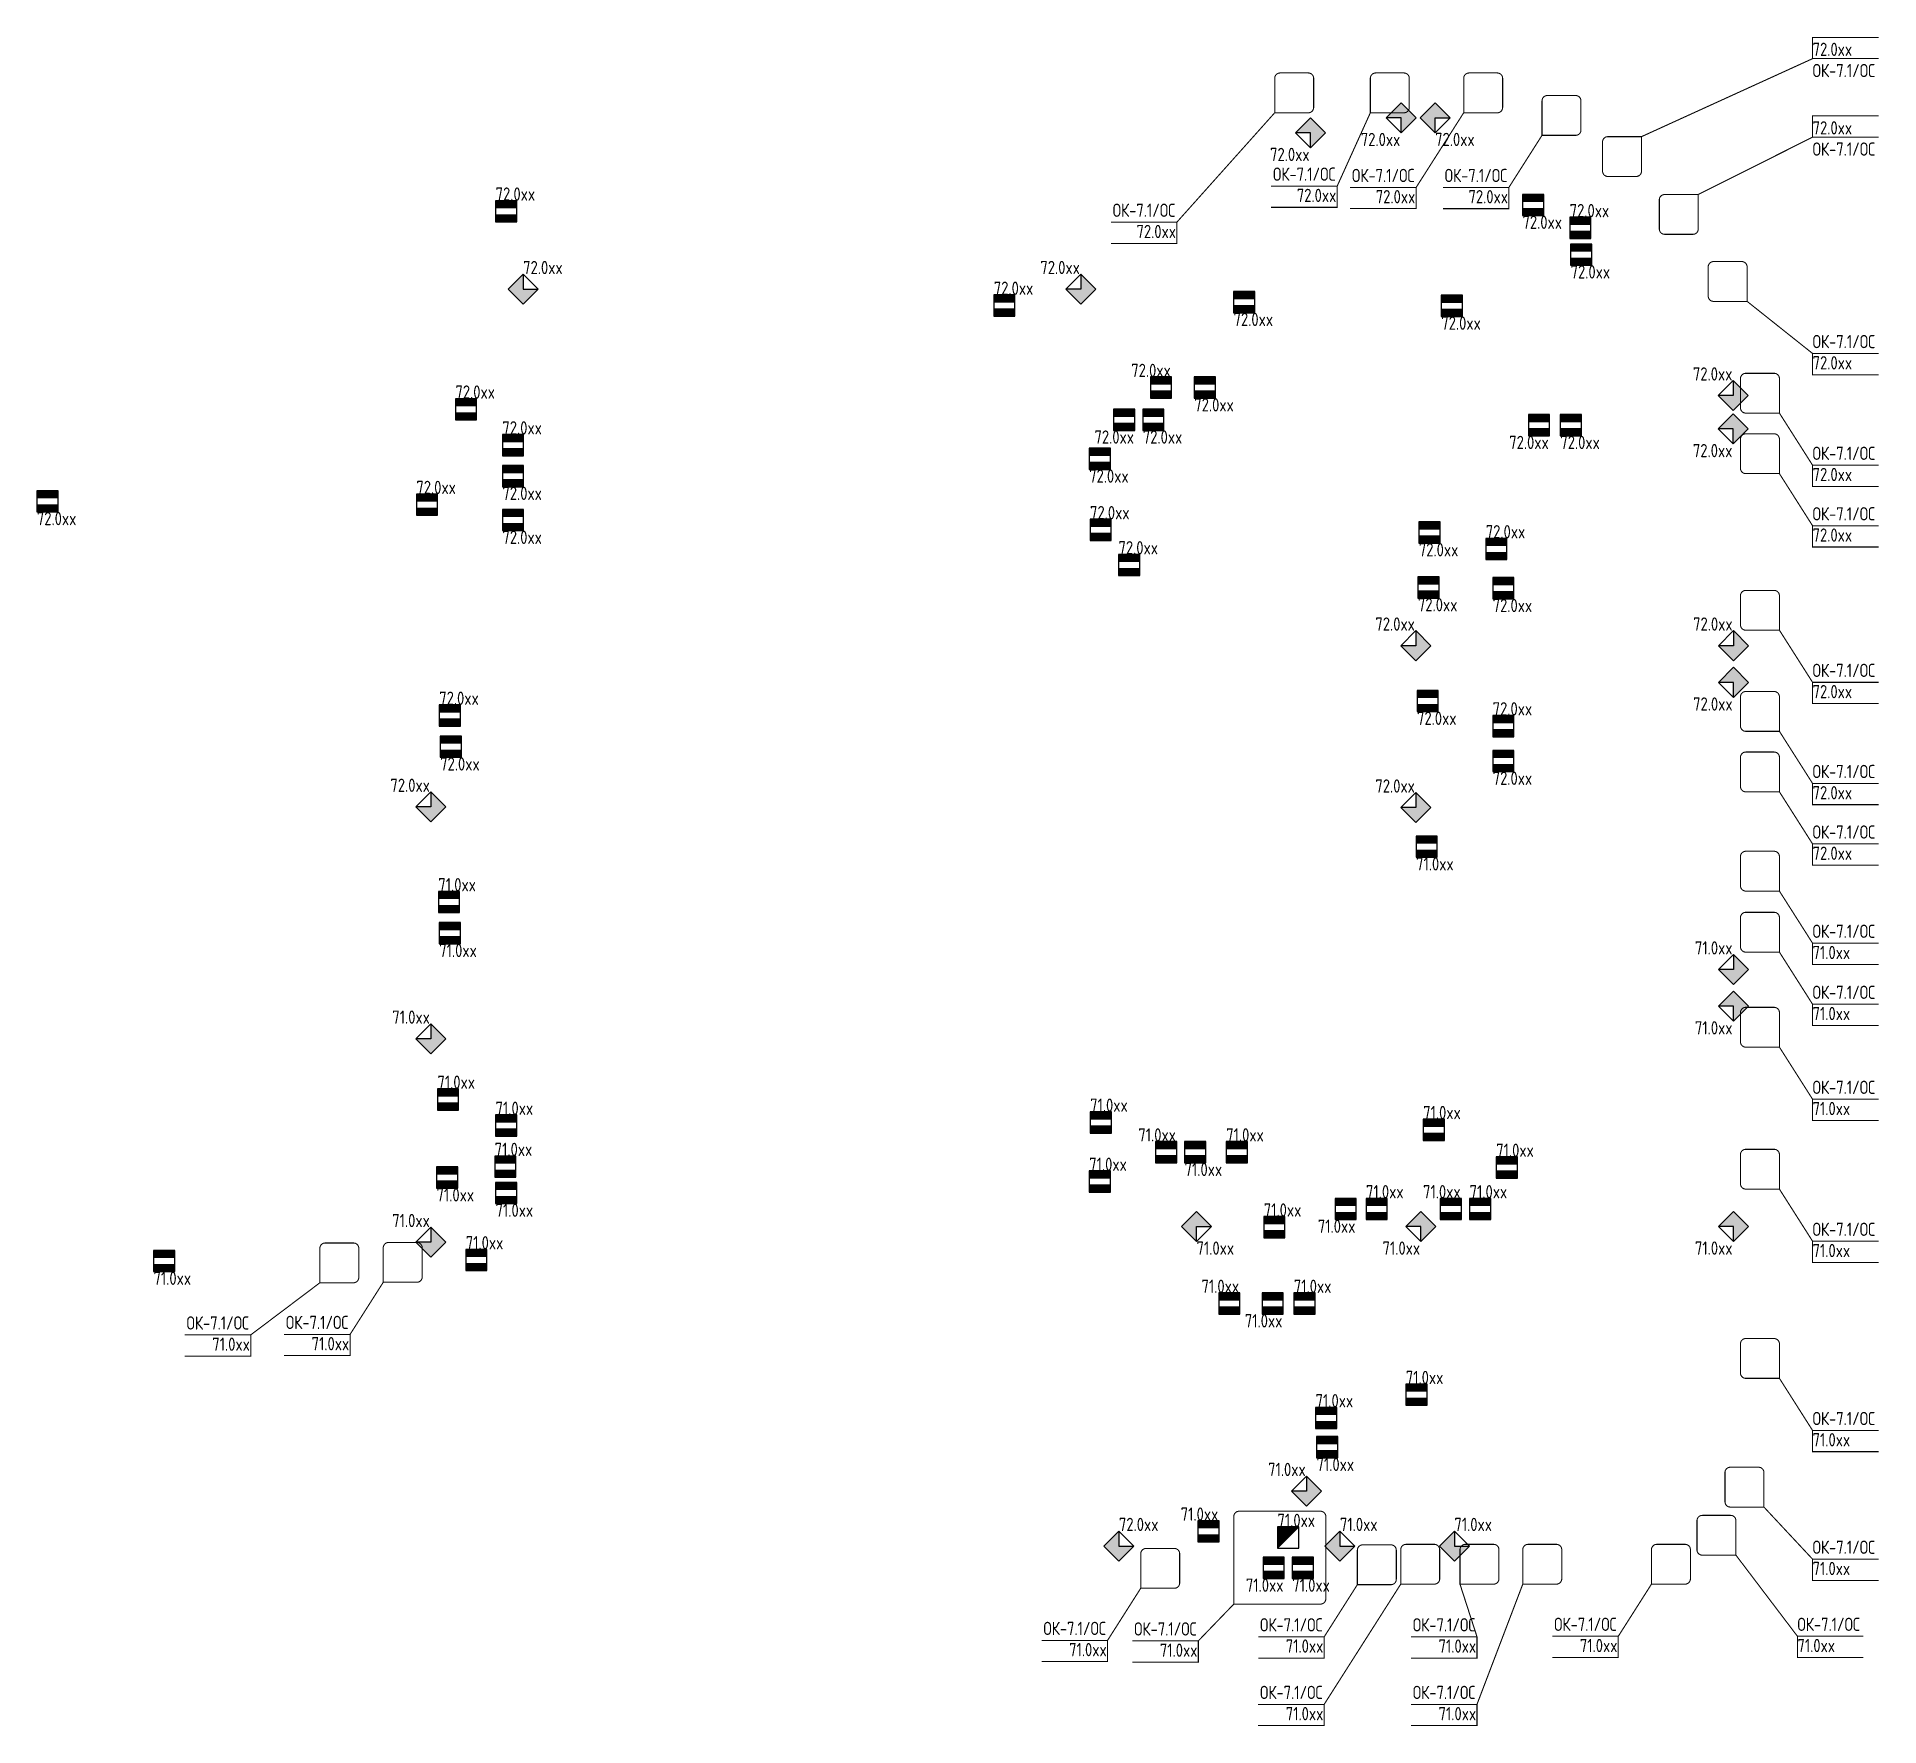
# Model space of a CAD drawing. Header units: millimetres. Extents: x 64269 to 133708, y -37602 to 26051.
import ezdxf

# ---------------------------------------------------------------- set-up
doc = ezdxf.new("R2010")
doc.units = ezdxf.units.MM
doc.layers.add('Охранная сигнализация', color=5, linetype='Continuous')
doc.styles.add('-ISOCPEUR-', font='ISOCPEUR.TTF', dxfattribs={"width": 0.8, "height": 2.5})

# ---------------------------------------------------------------- blocks, each defined once
blk = doc.blocks.new('*U11')
h = blk.add_hatch(color=256)
h.dxf.hatch_style = 1
h.paths.add_polyline_path([(2.83, 0), (5.66, 2.83), (2.83, 2.83), (2.83, 5.66), (0, 2.83)])
for points in [[(2.83, 0), (5.66, 2.83), (2.83, 5.66), (0, 2.83)], [(2.83, 2.83), (5.66, 2.83), (2.83, 5.66), (2.83, 2.83)]]:
    blk.add_lwpolyline(points, close=True)
at = {"style": '-ISOCPEUR-', "width": 0.8}
blk.add_attdef('ADDR', (2.83, 5.66), '', height=2.5, dxfattribs=at)
blk = doc.blocks.new('*U12')
h = blk.add_hatch(color=256)
h.dxf.hatch_style = 1
h.paths.add_polyline_path([(-2.83, 0), (-5.66, 2.83), (-2.83, 2.83), (-2.83, 5.66), (0, 2.83)])
for points in [[(-2.83, 0), (-5.66, 2.83), (-2.83, 5.66), (0, 2.83)], [(-2.83, 2.83), (-5.66, 2.83), (-2.83, 5.66), (-2.83, 2.83)]]:
    blk.add_lwpolyline(points, close=True)
at = {"style": '-ISOCPEUR-', "width": 0.8}
blk.add_attdef('ADDR', (-2.83, 5.66), '', height=2.5, dxfattribs=at)
blk = doc.blocks.new('*U13')
h = blk.add_hatch(color=256)
h.dxf.hatch_style = 1
h.paths.add_polyline_path([(-2.83, 0), (-5.66, -2.83), (-2.83, -2.83), (-2.83, -5.66), (0, -2.83)])
for points in [[(-2.83, 0), (-5.66, -2.83), (-2.83, -5.66), (0, -2.83)], [(-2.83, -2.83), (-5.66, -2.83), (-2.83, -5.66), (-2.83, -2.83)]]:
    blk.add_lwpolyline(points, close=True)
at = {"style": '-ISOCPEUR-', "width": 0.8}
blk.add_attdef('ADDR', (-2.83, -5.66), '', height=2.5, dxfattribs=at)
blk = doc.blocks.new('*U14')
h = blk.add_hatch(color=256)
h.dxf.hatch_style = 1
h.paths.add_polyline_path([(2.83, 0), (5.66, -2.83), (2.83, -2.83), (2.83, -5.66), (0, -2.83)])
for points in [[(2.83, 0), (5.66, -2.83), (2.83, -5.66), (0, -2.83)], [(2.83, -2.83), (5.66, -2.83), (2.83, -5.66), (2.83, -2.83)]]:
    blk.add_lwpolyline(points, close=True)
at = {"style": '-ISOCPEUR-', "width": 0.8}
blk.add_attdef('ADDR', (2.83, -5.66), '', height=2.5, dxfattribs=at)
blk = doc.blocks.new('*U16')
h = blk.add_hatch(color=256)
h.dxf.hatch_style = 1
h.paths.add_polyline_path([(-2.83, 0), (-5.66, 2.83), (-2.83, 2.83), (-2.83, 5.66), (0, 2.83)])
for points in [[(-2.83, 0), (-5.66, 2.83), (-2.83, 5.66), (0, 2.83)], [(-2.83, 2.83), (-5.66, 2.83), (-2.83, 5.66), (-2.83, 2.83)]]:
    blk.add_lwpolyline(points, close=True)
at = {"style": '-ISOCPEUR-', "width": 0.8}
blk.add_attdef('ADDR', (-2.83, 5.66), '', height=2.5, dxfattribs=at)
blk = doc.blocks.new('*U15')
h = blk.add_hatch(color=256)
h.dxf.hatch_style = 1
h.paths.add_polyline_path([(-2.83, 0), (-5.66, -2.83), (-2.83, -2.83), (-2.83, -5.66), (0, -2.83)])
for points in [[(-2.83, 0), (-5.66, -2.83), (-2.83, -5.66), (0, -2.83)], [(-2.83, -2.83), (-5.66, -2.83), (-2.83, -5.66), (-2.83, -2.83)]]:
    blk.add_lwpolyline(points, close=True)
at = {"style": '-ISOCPEUR-', "width": 0.8}
blk.add_attdef('ADDR', (-2.83, -5.66), '', height=2.5, dxfattribs=at)
blk = doc.blocks.new('*U17')
h = blk.add_hatch(color=256)
h.dxf.hatch_style = 1
h.paths.add_polyline_path([(2.83, 0), (5.66, -2.83), (2.83, -2.83), (2.83, -5.66), (0, -2.83)])
for points in [[(2.83, 0), (5.66, -2.83), (2.83, -5.66), (0, -2.83)], [(2.83, -2.83), (5.66, -2.83), (2.83, -5.66), (2.83, -2.83)]]:
    blk.add_lwpolyline(points, close=True)
at = {"style": '-ISOCPEUR-', "width": 0.8}
blk.add_attdef('ADDR', (2.83, -5.66), '', height=2.5, dxfattribs=at)
blk = doc.blocks.new('*U20')
h = blk.add_hatch(color=256)
h.dxf.hatch_style = 1
h.paths.add_polyline_path([(-4, 1.3), (-4, 0), (0, 0), (0, 1.3)])
h.paths.add_polyline_path([(-4, 4), (-4, 2.7), (0, 2.7), (0, 4)])
for points in [[(-4, 0), (0, 0), (0, 4), (-4, 4)], [(-4, 2.7), (0, 2.7), (0, 4), (-4, 4)], [(-4, 0), (0, 0), (0, 1.3), (-4, 1.3)]]:
    blk.add_lwpolyline(points, close=True)
at = {"style": '-ISOCPEUR-', "width": 0.8}
blk.add_attdef('ADDR', (0, 4), '', height=2.5, dxfattribs=at)
blk = doc.blocks.new('*U18')
h = blk.add_hatch(color=256)
h.dxf.hatch_style = 1
h.paths.add_polyline_path([(0, 1.3), (0, 0), (4, 0), (4, 1.3)])
h.paths.add_polyline_path([(0, 4), (0, 2.7), (4, 2.7), (4, 4)])
for points in [[(0, 0), (4, 0), (4, 4), (0, 4)], [(0, 2.7), (4, 2.7), (4, 4), (0, 4)], [(0, 0), (4, 0), (4, 1.3), (0, 1.3)]]:
    blk.add_lwpolyline(points, close=True)
at = {"style": '-ISOCPEUR-', "width": 0.8}
blk.add_attdef('ADDR', (0, 4), '', height=2.5, dxfattribs=at)
blk = doc.blocks.new('*U19')
h = blk.add_hatch(color=256)
h.dxf.hatch_style = 1
h.paths.add_polyline_path([(0, -2.7), (0, -4), (4, -4), (4, -2.7)])
h.paths.add_polyline_path([(0, 0), (0, -1.3), (4, -1.3), (4, 0)])
for points in [[(0, -4), (4, -4), (4, 0), (0, 0)], [(0, -1.3), (4, -1.3), (4, 0), (0, 0)], [(0, -4), (4, -4), (4, -2.7), (0, -2.7)]]:
    blk.add_lwpolyline(points, close=True)
at = {"style": '-ISOCPEUR-', "width": 0.8}
blk.add_attdef('ADDR', (0, -4), '', height=2.5, dxfattribs=at)
blk = doc.blocks.new('*U21')
h = blk.add_hatch(color=256)
h.dxf.hatch_style = 1
h.paths.add_polyline_path([(-4, -2.7), (-4, -4), (0, -4), (0, -2.7)])
h.paths.add_polyline_path([(-4, 0), (-4, -1.3), (0, -1.3), (0, 0)])
for points in [[(-4, -4), (0, -4), (0, 0), (-4, 0)], [(-4, -1.3), (0, -1.3), (0, 0), (-4, 0)], [(-4, -4), (0, -4), (0, -2.7), (-4, -2.7)]]:
    blk.add_lwpolyline(points, close=True)
at = {"style": '-ISOCPEUR-', "width": 0.8}
blk.add_attdef('ADDR', (0, -4), '', height=2.5, dxfattribs=at)
blk = doc.blocks.new('*U40')
h = blk.add_hatch(color=256)
h.dxf.hatch_style = 1
h.paths.add_polyline_path([(0, 4), (0, 0), (4, 4)])
for points in [[(0, 0), (4, 0), (4, 4), (0, 4)], [(0, 0), (4, 0), (4, 4), (0, 0)]]:
    blk.add_lwpolyline(points, close=True)
at = {"style": '-ISOCPEUR-', "width": 0.8}
blk.add_attdef('ADDR', (0, 4), '', height=2.5, dxfattribs=at)
blk = doc.blocks.new('*U23')
h = blk.add_hatch(color=256)
h.dxf.hatch_style = 1
h.paths.add_polyline_path([(0, -2.7), (0, -4), (4, -4), (4, -2.7)])
h.paths.add_polyline_path([(0, 0), (0, -1.3), (4, -1.3), (4, 0)])
for points in [[(0, -4), (4, -4), (4, 0), (0, 0)], [(0, -1.3), (4, -1.3), (4, 0), (0, 0)], [(0, -4), (4, -4), (4, -2.7), (0, -2.7)]]:
    blk.add_lwpolyline(points, close=True)
at = {"style": '-ISOCPEUR-', "width": 0.8}
blk.add_attdef('ADDR', (0, -4), '', height=2.5, dxfattribs=at)
blk = doc.blocks.new('*U24')
h = blk.add_hatch(color=256)
h.dxf.hatch_style = 1
h.paths.add_polyline_path([(-4, -2.7), (-4, -4), (0, -4), (0, -2.7)])
h.paths.add_polyline_path([(-4, 0), (-4, -1.3), (0, -1.3), (0, 0)])
for points in [[(-4, -4), (0, -4), (0, 0), (-4, 0)], [(-4, -1.3), (0, -1.3), (0, 0), (-4, 0)], [(-4, -4), (0, -4), (0, -2.7), (-4, -2.7)]]:
    blk.add_lwpolyline(points, close=True)
at = {"style": '-ISOCPEUR-', "width": 0.8}
blk.add_attdef('ADDR', (0, -4), '', height=2.5, dxfattribs=at)
blk = doc.blocks.new('*U25')
at = {"const_width": 0.2}
blk.add_lwpolyline([(0, 0), (16.34, 0, 0.414214), (17.34, 1), (17.34, 16.5, 0.414214), (16.34, 17.5), (1, 17.5, 0.414214), (0, 16.5)], format="xyb", close=True, dxfattribs=at)
for points in [[(0, 0), (-6.69, -6.93)], [(-6.69, -6.93), (-6.69, -10.93), (-19.13, -10.93)], [(-6.69, -6.93), (-19.13, -6.93)]]:
    blk.add_lwpolyline(points, dxfattribs=at)
at = {"style": '-ISOCPEUR-', "width": 0.8}
for tag, p in [('UIN', (-9.48, -5.93)), ('ADDR', (-9.48, -9.93))]:
    blk.add_attdef(tag, p, '', height=2.5, dxfattribs=at)
blk = doc.blocks.new('*U26')
at = {"const_width": 0.2}
blk.add_lwpolyline([(0, 0), (6.34, 0, 0.414214), (7.34, 1), (7.34, 6.5, 0.414214), (6.34, 7.5), (1, 7.5, 0.414214), (0, 6.5)], format="xyb", close=True, dxfattribs=at)
for points in [[(0, 0), (-6.25, -9.82)], [(-6.25, -9.82), (-6.25, -13.82), (-18.69, -13.82)], [(-6.25, -9.82), (-18.69, -9.82)]]:
    blk.add_lwpolyline(points, dxfattribs=at)
at = {"style": '-ISOCPEUR-', "width": 0.8}
for tag, p in [('UIN', (-9.04, -8.82)), ('ADDR', (-9.04, -12.82))]:
    blk.add_attdef(tag, p, '', height=2.5, dxfattribs=at)
blk = doc.blocks.new('*U27')
at = {"const_width": 0.2}
blk.add_lwpolyline([(0, 0), (6.34, 0, 0.414214), (7.34, 1), (7.34, 6.5, 0.414214), (6.34, 7.5), (1, 7.5, 0.414214), (0, 6.5)], format="xyb", close=True, dxfattribs=at)
for points in [[(0, 0), (-14.43, -22.65)], [(-14.43, -22.65), (-14.43, -26.65), (-26.87, -26.65)], [(-14.43, -22.65), (-26.87, -22.65)]]:
    blk.add_lwpolyline(points, dxfattribs=at)
at = {"style": '-ISOCPEUR-', "width": 0.8}
for tag, p in [('UIN', (-17.22, -21.65)), ('ADDR', (-17.22, -25.65))]:
    blk.add_attdef(tag, p, '', height=2.5, dxfattribs=at)
blk = doc.blocks.new('*U28')
at = {"const_width": 0.2}
blk.add_lwpolyline([(0, 0), (6.34, 0, 0.414214), (7.34, 1), (7.34, 6.5, 0.414214), (6.34, 7.5), (1, 7.5, 0.414214), (0, 6.5)], format="xyb", close=True, dxfattribs=at)
for points in [[(0, 0), (3.21, -9.92)], [(3.21, -9.92), (3.21, -13.92), (-9.23, -13.92)], [(3.21, -9.92), (-9.23, -9.92)]]:
    blk.add_lwpolyline(points, dxfattribs=at)
at = {"style": '-ISOCPEUR-', "width": 0.8}
for tag, p in [('UIN', (0.42, -8.92)), ('ADDR', (0.42, -12.92))]:
    blk.add_attdef(tag, p, '', height=2.5, dxfattribs=at)
blk = doc.blocks.new('*U29')
at = {"const_width": 0.2}
blk.add_lwpolyline([(0, 0), (6.34, 0, 0.414214), (7.34, 1), (7.34, 6.5, 0.414214), (6.34, 7.5), (1, 7.5, 0.414214), (0, 6.5)], format="xyb", close=True, dxfattribs=at)
for points in [[(0, 0), (-8.63, -22.65)], [(-8.63, -22.65), (-8.63, -26.65), (-21.07, -26.65)], [(-8.63, -22.65), (-21.07, -22.65)]]:
    blk.add_lwpolyline(points, dxfattribs=at)
at = {"style": '-ISOCPEUR-', "width": 0.8}
for tag, p in [('UIN', (-11.42, -21.65)), ('ADDR', (-11.42, -25.65))]:
    blk.add_attdef(tag, p, '', height=2.5, dxfattribs=at)
blk = doc.blocks.new('*U31')
at = {"const_width": 0.2}
blk.add_lwpolyline([(0, 0), (-6.34, 0, -0.414214), (-7.34, 1), (-7.34, 6.5, -0.414214), (-6.34, 7.5), (-1, 7.5, -0.414214), (0, 6.5)], format="xyb", close=True, dxfattribs=at)
for points in [[(0, 0), (11.59, -15.28)], [(11.59, -15.28), (11.59, -19.28), (24.03, -19.28)], [(11.59, -15.28), (24.03, -15.28)]]:
    blk.add_lwpolyline(points, dxfattribs=at)
at = {"style": '-ISOCPEUR-', "width": 0.8}
for tag, p in [('UIN', (11.59, -14.28)), ('ADDR', (11.59, -18.28))]:
    blk.add_attdef(tag, p, '', height=2.5, dxfattribs=at)
blk = doc.blocks.new('*U32')
at = {"const_width": 0.2}
blk.add_lwpolyline([(0, 0), (-6.34, 0, -0.414214), (-7.34, 1), (-7.34, 6.5, -0.414214), (-6.34, 7.5), (-1, 7.5, -0.414214), (0, 6.5)], format="xyb", close=True, dxfattribs=at)
for points in [[(0, 0), (9.17, -9.82)], [(9.17, -9.82), (9.17, -13.82), (21.61, -13.82)], [(9.17, -9.82), (21.61, -9.82)]]:
    blk.add_lwpolyline(points, dxfattribs=at)
at = {"style": '-ISOCPEUR-', "width": 0.8}
for tag, p in [('UIN', (9.17, -8.82)), ('ADDR', (9.17, -12.82))]:
    blk.add_attdef(tag, p, '', height=2.5, dxfattribs=at)
blk = doc.blocks.new('*U30')
at = {"const_width": 0.2}
blk.add_lwpolyline([(0, 0), (-6.34, 0, -0.414214), (-7.34, 1), (-7.34, 6.5, -0.414214), (-6.34, 7.5), (-1, 7.5, -0.414214), (0, 6.5)], format="xyb", close=True, dxfattribs=at)
for points in [[(0, 0), (6.25, -9.82)], [(6.25, -9.82), (6.25, -13.82), (18.69, -13.82)], [(6.25, -9.82), (18.69, -9.82)]]:
    blk.add_lwpolyline(points, dxfattribs=at)
at = {"style": '-ISOCPEUR-', "width": 0.8}
for tag, p in [('UIN', (6.25, -8.82)), ('ADDR', (6.25, -12.82))]:
    blk.add_attdef(tag, p, '', height=2.5, dxfattribs=at)
blk = doc.blocks.new('*U33')
at = {"const_width": 0.2}
blk.add_lwpolyline([(0, 0), (-6.34, 0, -0.414214), (-7.34, 1), (-7.34, 6.5, -0.414214), (-6.34, 7.5), (-1, 7.5, -0.414214), (0, 6.5)], format="xyb", close=True, dxfattribs=at)
for points in [[(0, 0), (12.34, -9.82)], [(12.34, -9.82), (12.34, -13.82), (24.78, -13.82)], [(12.34, -9.82), (24.78, -9.82)]]:
    blk.add_lwpolyline(points, dxfattribs=at)
at = {"style": '-ISOCPEUR-', "width": 0.8}
for tag, p in [('UIN', (12.34, -8.82)), ('ADDR', (12.34, -12.82))]:
    blk.add_attdef(tag, p, '', height=2.5, dxfattribs=at)
blk = doc.blocks.new('*U34')
at = {"const_width": 0.2}
for points in [[(21.55, 10.81), (21.55, 14.81), (33.99, 14.81)], [(0, 0), (21.55, 10.81)], [(21.55, 10.81), (33.99, 10.81)]]:
    blk.add_lwpolyline(points, dxfattribs=at)
blk.add_lwpolyline([(0, 0), (-6.34, 0, 0.414214), (-7.34, -1), (-7.34, -6.5, 0.414214), (-6.34, -7.5), (-1, -7.5, 0.414214), (0, -6.5)], format="xyb", close=True, dxfattribs=at)
at = {"style": '-ISOCPEUR-', "width": 0.8}
for tag, p in [('ADDR', (21.55, 12.07)), ('UIN', (21.55, 8.07))]:
    blk.add_attdef(tag, p, '', height=2.5, dxfattribs=at)
blk = doc.blocks.new('*U35')
at = {"const_width": 0.2}
blk.add_lwpolyline([(0, 0), (6.34, 0, 0.414214), (7.34, 1), (7.34, 6.5, 0.414214), (6.34, 7.5), (1, 7.5, 0.414214), (0, 6.5)], format="xyb", close=True, dxfattribs=at)
for points in [[(0, 0), (-18.44, -20.61)], [(-18.44, -20.61), (-18.44, -24.61), (-30.88, -24.61)], [(-18.44, -20.61), (-30.88, -20.61)]]:
    blk.add_lwpolyline(points, dxfattribs=at)
at = {"style": '-ISOCPEUR-', "width": 0.8}
for tag, p in [('UIN', (-21.23, -19.61)), ('ADDR', (-21.23, -23.61))]:
    blk.add_attdef(tag, p, '', height=2.5, dxfattribs=at)
blk = doc.blocks.new('*U36')
at = {"const_width": 0.2}
blk.add_lwpolyline([(0, 0), (6.34, 0, 0.414214), (7.34, 1), (7.34, 6.5, 0.414214), (6.34, 7.5), (1, 7.5, 0.414214), (0, 6.5)], format="xyb", close=True, dxfattribs=at)
for points in [[(0, 0), (-6.25, -13.82)], [(-6.25, -13.82), (-6.25, -17.82), (-18.69, -17.82)], [(-6.25, -13.82), (-18.69, -13.82)]]:
    blk.add_lwpolyline(points, dxfattribs=at)
at = {"style": '-ISOCPEUR-', "width": 0.8}
for tag, p in [('UIN', (-9.04, -12.82)), ('ADDR', (-9.04, -16.82))]:
    blk.add_attdef(tag, p, '', height=2.5, dxfattribs=at)
blk = doc.blocks.new('*U37')
at = {"const_width": 0.2}
blk.add_lwpolyline([(0, 0), (6.34, 0, 0.414214), (7.34, 1), (7.34, 6.5, 0.414214), (6.34, 7.5), (1, 7.5, 0.414214), (0, 6.5)], format="xyb", close=True, dxfattribs=at)
for points in [[(0, 0), (-8.96, -14.06)], [(-8.96, -14.06), (-8.96, -18.06), (-21.4, -18.06)], [(-8.96, -14.06), (-21.4, -14.06)]]:
    blk.add_lwpolyline(points, dxfattribs=at)
at = {"style": '-ISOCPEUR-', "width": 0.8}
for tag, p in [('UIN', (-11.75, -13.06)), ('ADDR', (-11.75, -17.06))]:
    blk.add_attdef(tag, p, '', height=2.5, dxfattribs=at)
blk = doc.blocks.new('*U38')
at = {"const_width": 0.2}
for points in [[(32.25, 14.7), (32.25, 18.7), (44.69, 18.7)], [(0, 0), (32.25, 14.7)], [(32.25, 14.7), (44.69, 14.7)]]:
    blk.add_lwpolyline(points, dxfattribs=at)
blk.add_lwpolyline([(0, 0), (-6.34, 0, 0.414214), (-7.34, -1), (-7.34, -6.5, 0.414214), (-6.34, -7.5), (-1, -7.5, 0.414214), (0, -6.5)], format="xyb", close=True, dxfattribs=at)
at = {"style": '-ISOCPEUR-', "width": 0.8}
for tag, p in [('ADDR', (32.25, 15.96)), ('UIN', (32.25, 11.96))]:
    blk.add_attdef(tag, p, '', height=2.5, dxfattribs=at)
blk = doc.blocks.new('*U39')
at = {"const_width": 0.2}
blk.add_lwpolyline([(0, 0), (6.34, 0, 0.414214), (7.34, 1), (7.34, 6.5, 0.414214), (6.34, 7.5), (1, 7.5, 0.414214), (0, 6.5)], format="xyb", close=True, dxfattribs=at)
for points in [[(0, 0), (-13.03, -9.82)], [(-13.03, -9.82), (-13.03, -13.82), (-25.47, -13.82)], [(-13.03, -9.82), (-25.47, -9.82)]]:
    blk.add_lwpolyline(points, dxfattribs=at)
at = {"style": '-ISOCPEUR-', "width": 0.8}
for tag, p in [('UIN', (-15.82, -8.82)), ('ADDR', (-15.82, -12.82))]:
    blk.add_attdef(tag, p, '', height=2.5, dxfattribs=at)
blk = doc.blocks.new('*U22')
h = blk.add_hatch(color=256)
h.dxf.hatch_style = 1
h.paths.add_polyline_path([(-4, -2.7), (-4, -4), (0, -4), (0, -2.7)])
h.paths.add_polyline_path([(-4, 0), (-4, -1.3), (0, -1.3), (0, 0)])
for points in [[(-4, -4), (0, -4), (0, 0), (-4, 0)], [(-4, -1.3), (0, -1.3), (0, 0), (-4, 0)], [(-4, -4), (0, -4), (0, -2.7), (-4, -2.7)]]:
    blk.add_lwpolyline(points, close=True)
at = {"style": '-ISOCPEUR-', "width": 0.8}
blk.add_attdef('ADDR', (0, -4), '', height=2.5, dxfattribs=at)
blk = doc.blocks.new('*U1139')
h = blk.add_hatch(color=256)
h.dxf.hatch_style = 1
h.paths.add_polyline_path([(-4, 1.3), (-4, 0), (0, 0), (0, 1.3)])
h.paths.add_polyline_path([(-4, 4), (-4, 2.7), (0, 2.7), (0, 4)])
for points in [[(-4, 0), (0, 0), (0, 4), (-4, 4)], [(-4, 2.7), (0, 2.7), (0, 4), (-4, 4)], [(-4, 0), (0, 0), (0, 1.3), (-4, 1.3)]]:
    blk.add_lwpolyline(points, close=True)
at = {"style": '-ISOCPEUR-', "width": 0.8}
blk.add_attdef('ADDR', (0, 4), '', height=2.5, dxfattribs=at)

msp = doc.modelspace()

# ---------------------------------------------------------------- block references
at = {"layer": 'Охранная сигнализация'}
ref = msp.add_blockref('*U38', (124750, 22290), dxfattribs=dict(at, xscale=200, yscale=200, zscale=200))
ref.add_attrib('UIN', 'ОК-7.1/ОС', (131200, 24531), dxfattribs={"layer": '0', "height": 500, "style": '-ISOCPEUR-', "width": 0.8})
ref.add_attrib('ADDR', '72.0xx', (131200, 25331), dxfattribs={"layer": '0', "height": 500, "style": '-ISOCPEUR-', "width": 0.8})
ref = msp.add_blockref('*U35', (110926, 23190), dxfattribs=dict(at, xscale=200, yscale=200, zscale=200))
ref.add_attrib('UIN', 'ОК-7.1/ОС', (104819, 19267), dxfattribs={"layer": '0', "height": 500, "style": '-ISOCPEUR-', "width": 0.8})
ref.add_attrib('ADDR', '72.0xx', (105716, 18467), dxfattribs={"layer": '0', "height": 500, "style": '-ISOCPEUR-', "width": 0.8})
ref = msp.add_blockref('*U36', (114530, 23190), dxfattribs=dict(at, xscale=200, yscale=200, zscale=200))
ref.add_attrib('UIN', 'ОК-7.1/ОС', (110861, 20627), dxfattribs={"layer": '0', "height": 500, "style": '-ISOCPEUR-', "width": 0.8})
ref.add_attrib('ADDR', '72.0xx', (111758, 19827), dxfattribs={"layer": '0', "height": 500, "style": '-ISOCPEUR-', "width": 0.8})
ref = msp.add_blockref('*U37', (118049, 23190), dxfattribs=dict(at, xscale=200, yscale=200, zscale=200))
ref.add_attrib('UIN', 'ОК-7.1/ОС', (113838, 20577), dxfattribs={"layer": '0', "height": 500, "style": '-ISOCPEUR-', "width": 0.8})
ref.add_attrib('ADDR', '72.0xx', (114735, 19777), dxfattribs={"layer": '0', "height": 500, "style": '-ISOCPEUR-', "width": 0.8})
ref = msp.add_blockref('*U26', (121001, 22340), dxfattribs=dict(at, xscale=200, yscale=200, zscale=200))
ref.add_attrib('UIN', 'ОК-7.1/ОС', (117332, 20577), dxfattribs={"layer": '0', "height": 500, "style": '-ISOCPEUR-', "width": 0.8})
ref.add_attrib('ADDR', '72.0xx', (118229, 19777), dxfattribs={"layer": '0', "height": 500, "style": '-ISOCPEUR-', "width": 0.8})
ref = msp.add_blockref('*U15', (112838, 23001), dxfattribs=dict(at, xscale=200, yscale=200, zscale=200))
ref.add_attrib('ADDR', '72.0xx', (110751, 21370), dxfattribs={"layer": '0', "height": 500, "style": '-ISOCPEUR-', "width": 0.8})
ref = msp.add_blockref('*U15', (116257, 23565), dxfattribs=dict(at, xscale=200, yscale=200, zscale=200))
ref.add_attrib('ADDR', '72.0xx', (114170, 21934), dxfattribs={"layer": '0', "height": 500, "style": '-ISOCPEUR-', "width": 0.8})
ref = msp.add_blockref('*U17', (116407, 23567), dxfattribs=dict(at, xscale=200, yscale=200, zscale=200))
ref.add_attrib('ADDR', '72.0xx', (116972, 21936), dxfattribs={"layer": '0', "height": 500, "style": '-ISOCPEUR-', "width": 0.8})
ref = msp.add_blockref('*U34', (126890, 20110), dxfattribs=dict(at, xscale=200, yscale=200, zscale=200))
ref.add_attrib('UIN', 'ОК-7.1/ОС', (131200, 21572), dxfattribs={"layer": '0', "height": 500, "style": '-ISOCPEUR-', "width": 0.8})
ref.add_attrib('ADDR', '72.0xx', (131200, 22372), dxfattribs={"layer": '0', "height": 500, "style": '-ISOCPEUR-', "width": 0.8})
at = {"layer": 'Охранная сигнализация', "xscale": 200, "yscale": 200, "zscale": 200}
for name, p, values in [('*U18', (81561, 19078), {'ADDR': '72.0xx'}), ('*U18', (122044, 18454), {'ADDR': '72.0xx'}), ('*U11', (82032, 15977), {'ADDR': '72.0xx'}), ('*U33', (128732, 16083), {'UIN': 'ОК-7.1/ОС', 'ADDR': '72.0xx'}), ('*U18', (100337, 15530), {'ADDR': '72.0xx'}), ('*U30', (129949, 11873), {'UIN': 'ОК-7.1/ОС', 'ADDR': '72.0xx'}), ('*U18', (80046, 11617), {'ADDR': '72.0xx'}), ('*U18', (81816, 10268), {'ADDR': '72.0xx'}), ('*U30', (129949, 9593), {'UIN': 'ОК-7.1/ОС', 'ADDR': '72.0xx'}), ('*U18', (78574, 8024), {'ADDR': '72.0xx'}), ('*U18', (103965, 7073), {'ADDR': '72.0xx'}), ('*U18', (118880, 6353), {'ADDR': '72.0xx'}), ('*U18', (105037, 5750), {'ADDR': '72.0xx'}), ('*U30', (129949, 3693), {'UIN': 'ОК-7.1/ОС', 'ADDR': '72.0xx'}), ('*U30', (129949, -117), {'UIN': 'ОК-7.1/ОС', 'ADDR': '72.0xx'}), ('*U18', (79436, 80), {'ADDR': '72.0xx'}), ('*U18', (119141, -319), {'ADDR': '72.0xx'}), ('*U30', (129949, -2397), {'UIN': 'ОК-7.1/ОС', 'ADDR': '72.0xx'}), ('*U30', (129949, -6137), {'UIN': 'ОК-7.1/ОС', 'ADDR': '71.0xx'}), ('*U18', (79402, -6947), {'ADDR': '71.0xx'}), ('*U30', (129949, -8437), {'UIN': 'ОК-7.1/ОС', 'ADDR': '71.0xx'}), ('*U30', (129949, -12017), {'UIN': 'ОК-7.1/ОС', 'ADDR': '71.0xx'}), ('*U18', (79368, -14388), {'ADDR': '71.0xx'}), ('*U18', (81560, -15370), {'ADDR': '71.0xx'}), ('*U18', (103969, -15253), {'ADDR': '71.0xx'}), ('*U18', (116522, -15532), {'ADDR': '71.0xx'}), ('*U18', (109098, -16373), {'ADDR': '71.0xx'}), ('*U18', (81526, -16920), {'ADDR': '71.0xx'}), ('*U18', (119275, -16952), {'ADDR': '71.0xx'}), ('*U30', (129949, -17367), {'UIN': 'ОК-7.1/ОС', 'ADDR': '71.0xx'}), ('*U18', (103935, -17480), {'ADDR': '71.0xx'}), ('*U18', (114367, -18515), {'ADDR': '71.0xx'}), ('*U18', (118273, -18515), {'ADDR': '71.0xx'}), ('*U18', (110513, -19203), {'ADDR': '71.0xx'}), ('*U18', (80435, -20438), {'ADDR': '71.0xx'}), ('*U18', (111646, -22078), {'ADDR': '71.0xx'}), ('*U30', (129949, -24497), {'UIN': 'ОК-7.1/ОС', 'ADDR': '71.0xx'}), ('*U18', (115866, -25514), {'ADDR': '71.0xx'}), ('*U18', (112467, -26390), {'ADDR': '71.0xx'}), ('*U32', (129365, -29347), {'UIN': 'ОК-7.1/ОС', 'ADDR': '71.0xx'}), ('*U11', (104488, -31383), {'ADDR': '72.0xx'}), ('*U40', (111030, -30898), {'ADDR': '71.0xx'}), ('*U11', (112819, -31383), {'ADDR': '71.0xx'}), ('*U11', (117132, -31383), {'ADDR': '71.0xx'}), ('*U31', (128310, -31160), {'UIN': 'ОК-7.1/ОС', 'ADDR': '71.0xx'})]:
    msp.add_blockref(name, p, dxfattribs=at).add_auto_attribs(values)
at = {"layer": 'Охранная сигнализация'}
ref = msp.add_blockref('*U19', (120264, 20114), dxfattribs=dict(at, xscale=200, yscale=200, zscale=200))
ref.add_attrib('ADDR', '72.0xx', (120264, 18814), dxfattribs={"layer": '0', "height": 500, "style": '-ISOCPEUR-', "width": 0.8})
ref = msp.add_blockref('*U19', (122078, 18244), dxfattribs=dict(at, xscale=200, yscale=200, zscale=200))
ref.add_attrib('ADDR', '72.0xx', (122078, 16944), dxfattribs={"layer": '0', "height": 500, "style": '-ISOCPEUR-', "width": 0.8})
ref = msp.add_blockref('*U12', (104180, 15979), dxfattribs=dict(at, xscale=200, yscale=200, zscale=200))
ref.add_attrib('ADDR', '72.0xx', (102093, 17110), dxfattribs={"layer": '0', "height": 500, "style": '-ISOCPEUR-', "width": 0.8})
ref = msp.add_blockref('*U19', (109374, 16454), dxfattribs=dict(at, xscale=200, yscale=200, zscale=200))
ref.add_attrib('ADDR', '72.0xx', (109374, 15154), dxfattribs={"layer": '0', "height": 500, "style": '-ISOCPEUR-', "width": 0.8})
ref = msp.add_blockref('*U19', (117204, 16314), dxfattribs=dict(at, xscale=200, yscale=200, zscale=200))
ref.add_attrib('ADDR', '72.0xx', (117204, 15014), dxfattribs={"layer": '0', "height": 500, "style": '-ISOCPEUR-', "width": 0.8})
ref = msp.add_blockref('*U1139', (107040, 12434), dxfattribs=dict(at, xscale=200, yscale=200, zscale=200))
ref.add_attrib('ADDR', '72.0xx', (105519, 13234), dxfattribs={"layer": '0', "height": 500, "style": '-ISOCPEUR-', "width": 0.8})
ref = msp.add_blockref('*U19', (107894, 13234), dxfattribs=dict(at, xscale=200, yscale=200, zscale=200))
ref.add_attrib('ADDR', '72.0xx', (107894, 11934), dxfattribs={"layer": '0', "height": 500, "style": '-ISOCPEUR-', "width": 0.8})
ref = msp.add_blockref('*U12', (128774, 11969), dxfattribs=dict(at, xscale=200, yscale=200, zscale=200))
ref.add_attrib('ADDR', '72.0xx', (126687, 13100), dxfattribs={"layer": '0', "height": 500, "style": '-ISOCPEUR-', "width": 0.8})
ref = msp.add_blockref('*U22', (105653, 12021), dxfattribs=dict(at, xscale=200, yscale=200, zscale=200))
ref.add_attrib('ADDR', '72.0xx', (104132, 10721), dxfattribs={"layer": '0', "height": 500, "style": '-ISOCPEUR-', "width": 0.8})
ref = msp.add_blockref('*U19', (105953, 12021), dxfattribs=dict(at, xscale=200, yscale=200, zscale=200))
ref.add_attrib('ADDR', '72.0xx', (105953, 10721), dxfattribs={"layer": '0', "height": 500, "style": '-ISOCPEUR-', "width": 0.8})
ref = msp.add_blockref('*U22', (121287, 11819), dxfattribs=dict(at, xscale=200, yscale=200, zscale=200))
ref.add_attrib('ADDR', '72.0xx', (119765, 10519), dxfattribs={"layer": '0', "height": 500, "style": '-ISOCPEUR-', "width": 0.8})
ref = msp.add_blockref('*U19', (121690, 11819), dxfattribs=dict(at, xscale=200, yscale=200, zscale=200))
ref.add_attrib('ADDR', '72.0xx', (121690, 10519), dxfattribs={"layer": '0', "height": 500, "style": '-ISOCPEUR-', "width": 0.8})
ref = msp.add_blockref('*U13', (128774, 11842), dxfattribs=dict(at, xscale=200, yscale=200, zscale=200))
ref.add_attrib('ADDR', '72.0xx', (126687, 10211), dxfattribs={"layer": '0', "height": 500, "style": '-ISOCPEUR-', "width": 0.8})
ref = msp.add_blockref('*U19', (103931, 10550), dxfattribs=dict(at, xscale=200, yscale=200, zscale=200))
ref.add_attrib('ADDR', '72.0xx', (103931, 9250), dxfattribs={"layer": '0', "height": 500, "style": '-ISOCPEUR-', "width": 0.8})
ref = msp.add_blockref('*U19', (81816, 9899), dxfattribs=dict(at, xscale=200, yscale=200, zscale=200))
ref.add_attrib('ADDR', '72.0xx', (81816, 8599), dxfattribs={"layer": '0', "height": 500, "style": '-ISOCPEUR-', "width": 0.8})
ref = msp.add_blockref('*U19', (64269, 8949), dxfattribs=dict(at, xscale=200, yscale=200, zscale=200))
ref.add_attrib('ADDR', '72.0xx', (64269, 7649), dxfattribs={"layer": '0', "height": 500, "style": '-ISOCPEUR-', "width": 0.8})
ref = msp.add_blockref('*U19', (81816, 8244), dxfattribs=dict(at, xscale=200, yscale=200, zscale=200))
ref.add_attrib('ADDR', '72.0xx', (81816, 6944), dxfattribs={"layer": '0', "height": 500, "style": '-ISOCPEUR-', "width": 0.8})
ref = msp.add_blockref('*U19', (116357, 7774), dxfattribs=dict(at, xscale=200, yscale=200, zscale=200))
ref.add_attrib('ADDR', '72.0xx', (116357, 6474), dxfattribs={"layer": '0', "height": 500, "style": '-ISOCPEUR-', "width": 0.8})
ref = msp.add_blockref('*U19', (116323, 5704), dxfattribs=dict(at, xscale=200, yscale=200, zscale=200))
ref.add_attrib('ADDR', '72.0xx', (116323, 4404), dxfattribs={"layer": '0', "height": 500, "style": '-ISOCPEUR-', "width": 0.8})
ref = msp.add_blockref('*U19', (119141, 5674), dxfattribs=dict(at, xscale=200, yscale=200, zscale=200))
ref.add_attrib('ADDR', '72.0xx', (119141, 4374), dxfattribs={"layer": '0', "height": 500, "style": '-ISOCPEUR-', "width": 0.8})
ref = msp.add_blockref('*U16', (116807, 2544), dxfattribs=dict(at, xscale=200, yscale=200, zscale=200))
ref.add_attrib('ADDR', '72.0xx', (114720, 3675), dxfattribs={"layer": '0', "height": 500, "style": '-ISOCPEUR-', "width": 0.8})
ref = msp.add_blockref('*U12', (128782, 2544), dxfattribs=dict(at, xscale=200, yscale=200, zscale=200))
ref.add_attrib('ADDR', '72.0xx', (126695, 3675), dxfattribs={"layer": '0', "height": 500, "style": '-ISOCPEUR-', "width": 0.8})
ref = msp.add_blockref('*U15', (128782, 2294), dxfattribs=dict(at, xscale=200, yscale=200, zscale=200))
ref.add_attrib('ADDR', '72.0xx', (126695, 663), dxfattribs={"layer": '0', "height": 500, "style": '-ISOCPEUR-', "width": 0.8})
ref = msp.add_blockref('*U19', (116289, 1424), dxfattribs=dict(at, xscale=200, yscale=200, zscale=200))
ref.add_attrib('ADDR', '72.0xx', (116289, 124), dxfattribs={"layer": '0', "height": 500, "style": '-ISOCPEUR-', "width": 0.8})
ref = msp.add_blockref('*U19', (79470, -296), dxfattribs=dict(at, xscale=200, yscale=200, zscale=200))
ref.add_attrib('ADDR', '72.0xx', (79470, -1596), dxfattribs={"layer": '0', "height": 500, "style": '-ISOCPEUR-', "width": 0.8})
ref = msp.add_blockref('*U19', (119141, -836), dxfattribs=dict(at, xscale=200, yscale=200, zscale=200))
ref.add_attrib('ADDR', '72.0xx', (119141, -2136), dxfattribs={"layer": '0', "height": 500, "style": '-ISOCPEUR-', "width": 0.8})
ref = msp.add_blockref('*U12', (79682, -3531), dxfattribs=dict(at, xscale=200, yscale=200, zscale=200))
ref.add_attrib('ADDR', '72.0xx', (77595, -2400), dxfattribs={"layer": '0', "height": 500, "style": '-ISOCPEUR-', "width": 0.8})
ref = msp.add_blockref('*U16', (116807, -3558), dxfattribs=dict(at, xscale=200, yscale=200, zscale=200))
ref.add_attrib('ADDR', '72.0xx', (114720, -2427), dxfattribs={"layer": '0', "height": 500, "style": '-ISOCPEUR-', "width": 0.8})
ref = msp.add_blockref('*U19', (116254, -4062), dxfattribs=dict(at, xscale=200, yscale=200, zscale=200))
ref.add_attrib('ADDR', '71.0xx', (116254, -5362), dxfattribs={"layer": '0', "height": 500, "style": '-ISOCPEUR-', "width": 0.8})
ref = msp.add_blockref('*U19', (79436, -7324), dxfattribs=dict(at, xscale=200, yscale=200, zscale=200))
ref.add_attrib('ADDR', '71.0xx', (79436, -8624), dxfattribs={"layer": '0', "height": 500, "style": '-ISOCPEUR-', "width": 0.8})
ref = msp.add_blockref('*U12', (128780, -9658), dxfattribs=dict(at, xscale=200, yscale=200, zscale=200))
ref.add_attrib('ADDR', '71.0xx', (126765, -8527), dxfattribs={"layer": '0', "height": 500, "style": '-ISOCPEUR-', "width": 0.8})
ref = msp.add_blockref('*U15', (128780, -9908), dxfattribs=dict(at, xscale=200, yscale=200, zscale=200))
ref.add_attrib('ADDR', '71.0xx', (126765, -11539), dxfattribs={"layer": '0', "height": 500, "style": '-ISOCPEUR-', "width": 0.8})
ref = msp.add_blockref('*U12', (79682, -12268), dxfattribs=dict(at, xscale=200, yscale=200, zscale=200))
ref.add_attrib('ADDR', '71.0xx', (77667, -11137), dxfattribs={"layer": '0', "height": 500, "style": '-ISOCPEUR-', "width": 0.8})
ref = msp.add_blockref('*U20', (107234, -16374), dxfattribs=dict(at, xscale=200, yscale=200, zscale=200))
ref.add_attrib('ADDR', '71.0xx', (105786, -15574), dxfattribs={"layer": '0', "height": 500, "style": '-ISOCPEUR-', "width": 0.8})
ref = msp.add_blockref('*U19', (107529, -15574), dxfattribs=dict(at, xscale=200, yscale=200, zscale=200))
ref.add_attrib('ADDR', '71.0xx', (107529, -16874), dxfattribs={"layer": '0', "height": 500, "style": '-ISOCPEUR-', "width": 0.8})
ref = msp.add_blockref('*U19', (79333, -16532), dxfattribs=dict(at, xscale=200, yscale=200, zscale=200))
ref.add_attrib('ADDR', '71.0xx', (79333, -17832), dxfattribs={"layer": '0', "height": 500, "style": '-ISOCPEUR-', "width": 0.8})
ref = msp.add_blockref('*U19', (81560, -17112), dxfattribs=dict(at, xscale=200, yscale=200, zscale=200))
ref.add_attrib('ADDR', '71.0xx', (81560, -18412), dxfattribs={"layer": '0', "height": 500, "style": '-ISOCPEUR-', "width": 0.8})
ref = msp.add_blockref('*U20', (117966, -18515), dxfattribs=dict(at, xscale=200, yscale=200, zscale=200))
ref.add_attrib('ADDR', '71.0xx', (116517, -17715), dxfattribs={"layer": '0', "height": 500, "style": '-ISOCPEUR-', "width": 0.8})
ref = msp.add_blockref('*U21', (114000, -17715), dxfattribs=dict(at, xscale=200, yscale=200, zscale=200))
ref.add_attrib('ADDR', '71.0xx', (112551, -19015), dxfattribs={"layer": '0', "height": 500, "style": '-ISOCPEUR-', "width": 0.8})
ref = msp.add_blockref('*U12', (79680, -19931), dxfattribs=dict(at, xscale=200, yscale=200, zscale=200))
ref.add_attrib('ADDR', '71.0xx', (77665, -18800), dxfattribs={"layer": '0', "height": 500, "style": '-ISOCPEUR-', "width": 0.8})
ref = msp.add_blockref('*U14', (107414, -18208), dxfattribs=dict(at, xscale=200, yscale=200, zscale=200))
ref.add_attrib('ADDR', '71.0xx', (107979, -19839), dxfattribs={"layer": '0', "height": 500, "style": '-ISOCPEUR-', "width": 0.8})
ref = msp.add_blockref('*U13', (117005, -18208), dxfattribs=dict(at, xscale=200, yscale=200, zscale=200))
ref.add_attrib('ADDR', '71.0xx', (114990, -19839), dxfattribs={"layer": '0', "height": 500, "style": '-ISOCPEUR-', "width": 0.8})
ref = msp.add_blockref('*U13', (128780, -18208), dxfattribs=dict(at, xscale=200, yscale=200, zscale=200))
ref.add_attrib('ADDR', '71.0xx', (126765, -19839), dxfattribs={"layer": '0', "height": 500, "style": '-ISOCPEUR-', "width": 0.8})
ref = msp.add_blockref('*U39', (74936, -20897), dxfattribs=dict(at, xscale=200, yscale=200, zscale=200))
ref.add_attrib('UIN', 'ОК-7.1/ОС', (69912, -22660), dxfattribs={"layer": '0', "height": 500, "style": '-ISOCPEUR-', "width": 0.8})
ref.add_attrib('ADDR', '71.0xx', (70882, -23460), dxfattribs={"layer": '0', "height": 500, "style": '-ISOCPEUR-', "width": 0.8})
ref = msp.add_blockref('*U26', (77326, -20877), dxfattribs=dict(at, xscale=200, yscale=200, zscale=200))
ref.add_attrib('UIN', 'ОК-7.1/ОС', (73657, -22640), dxfattribs={"layer": '0', "height": 500, "style": '-ISOCPEUR-', "width": 0.8})
ref.add_attrib('ADDR', '71.0xx', (74627, -23440), dxfattribs={"layer": '0', "height": 500, "style": '-ISOCPEUR-', "width": 0.8})
ref = msp.add_blockref('*U19', (68666, -19676), dxfattribs=dict(at, xscale=200, yscale=200, zscale=200))
ref.add_attrib('ADDR', '71.0xx', (68666, -20976), dxfattribs={"layer": '0', "height": 500, "style": '-ISOCPEUR-', "width": 0.8})
ref = msp.add_blockref('*U20', (109616, -22078), dxfattribs=dict(at, xscale=200, yscale=200, zscale=200))
ref.add_attrib('ADDR', '71.0xx', (108167, -21278), dxfattribs={"layer": '0', "height": 500, "style": '-ISOCPEUR-', "width": 0.8})
ref = msp.add_blockref('*U21', (111247, -21278), dxfattribs=dict(at, xscale=200, yscale=200, zscale=200))
ref.add_attrib('ADDR', '71.0xx', (109799, -22578), dxfattribs={"layer": '0', "height": 500, "style": '-ISOCPEUR-', "width": 0.8})
ref = msp.add_blockref('*U19', (112502, -26690), dxfattribs=dict(at, xscale=200, yscale=200, zscale=200))
ref.add_attrib('ADDR', '71.0xx', (112502, -27990), dxfattribs={"layer": '0', "height": 500, "style": '-ISOCPEUR-', "width": 0.8})
ref = msp.add_blockref('*U12', (112692, -29310), dxfattribs=dict(at, xscale=200, yscale=200, zscale=200))
ref.add_attrib('ADDR', '71.0xx', (110677, -28179), dxfattribs={"layer": '0', "height": 500, "style": '-ISOCPEUR-', "width": 0.8})
ref = msp.add_blockref('*U25', (109384, -33004), dxfattribs=dict(at, xscale=200, yscale=200, zscale=200))
ref.add_attrib('UIN', 'ОК-7.1/ОС', (105627, -34190), dxfattribs={"layer": '0', "height": 500, "style": '-ISOCPEUR-', "width": 0.8})
ref.add_attrib('ADDR', '71.0xx', (106597, -34990), dxfattribs={"layer": '0', "height": 500, "style": '-ISOCPEUR-', "width": 0.8})
ref = msp.add_blockref('*U20', (108832, -30662), dxfattribs=dict(at, xscale=200, yscale=200, zscale=200))
ref.add_attrib('ADDR', '71.0xx', (107383, -29862), dxfattribs={"layer": '0', "height": 500, "style": '-ISOCPEUR-', "width": 0.8})
ref = msp.add_blockref('*U26', (105876, -32407), dxfattribs=dict(at, xscale=200, yscale=200, zscale=200))
ref.add_attrib('UIN', 'ОК-7.1/ОС', (102207, -34170), dxfattribs={"layer": '0', "height": 500, "style": '-ISOCPEUR-', "width": 0.8})
ref.add_attrib('ADDR', '71.0xx', (103177, -34970), dxfattribs={"layer": '0', "height": 500, "style": '-ISOCPEUR-', "width": 0.8})
ref = msp.add_blockref('*U24', (111288, -31240), dxfattribs=dict(at, xscale=200, yscale=200, zscale=200))
ref.add_attrib('ADDR', '71.0xx', (109840, -32540), dxfattribs={"layer": '0', "height": 500, "style": '-ISOCPEUR-', "width": 0.8})
ref = msp.add_blockref('*U27', (115676, -32252), dxfattribs=dict(at, xscale=200, yscale=200, zscale=200))
ref.add_attrib('UIN', 'ОК-7.1/ОС', (110372, -36582), dxfattribs={"layer": '0', "height": 500, "style": '-ISOCPEUR-', "width": 0.8})
ref.add_attrib('ADDR', '71.0xx', (111342, -37382), dxfattribs={"layer": '0', "height": 500, "style": '-ISOCPEUR-', "width": 0.8})
ref = msp.add_blockref('*U26', (114041, -32272), dxfattribs=dict(at, xscale=200, yscale=200, zscale=200))
ref.add_attrib('UIN', 'ОК-7.1/ОС', (110372, -34035), dxfattribs={"layer": '0', "height": 500, "style": '-ISOCPEUR-', "width": 0.8})
ref.add_attrib('ADDR', '71.0xx', (111342, -34835), dxfattribs={"layer": '0', "height": 500, "style": '-ISOCPEUR-', "width": 0.8})
ref = msp.add_blockref('*U23', (111588, -31240), dxfattribs=dict(at, xscale=200, yscale=200, zscale=200))
ref.add_attrib('ADDR', '71.0xx', (111588, -32540), dxfattribs={"layer": '0', "height": 500, "style": '-ISOCPEUR-', "width": 0.8})
ref = msp.add_blockref('*U28', (117909, -32252), dxfattribs=dict(at, xscale=200, yscale=200, zscale=200))
ref.add_attrib('UIN', 'ОК-7.1/ОС', (116132, -34035), dxfattribs={"layer": '0', "height": 500, "style": '-ISOCPEUR-', "width": 0.8})
ref.add_attrib('ADDR', '71.0xx', (117102, -34835), dxfattribs={"layer": '0', "height": 500, "style": '-ISOCPEUR-', "width": 0.8})
ref = msp.add_blockref('*U29', (120276, -32252), dxfattribs=dict(at, xscale=200, yscale=200, zscale=200))
ref.add_attrib('UIN', 'ОК-7.1/ОС', (116132, -36582), dxfattribs={"layer": '0', "height": 500, "style": '-ISOCPEUR-', "width": 0.8})
ref.add_attrib('ADDR', '71.0xx', (117102, -37382), dxfattribs={"layer": '0', "height": 500, "style": '-ISOCPEUR-', "width": 0.8})
ref = msp.add_blockref('*U26', (125126, -32252), dxfattribs=dict(at, xscale=200, yscale=200, zscale=200))
ref.add_attrib('UIN', 'ОК-7.1/ОС', (121457, -34015), dxfattribs={"layer": '0', "height": 500, "style": '-ISOCPEUR-', "width": 0.8})
ref.add_attrib('ADDR', '71.0xx', (122427, -34815), dxfattribs={"layer": '0', "height": 500, "style": '-ISOCPEUR-', "width": 0.8})

doc.saveas('drawing.dxf')
